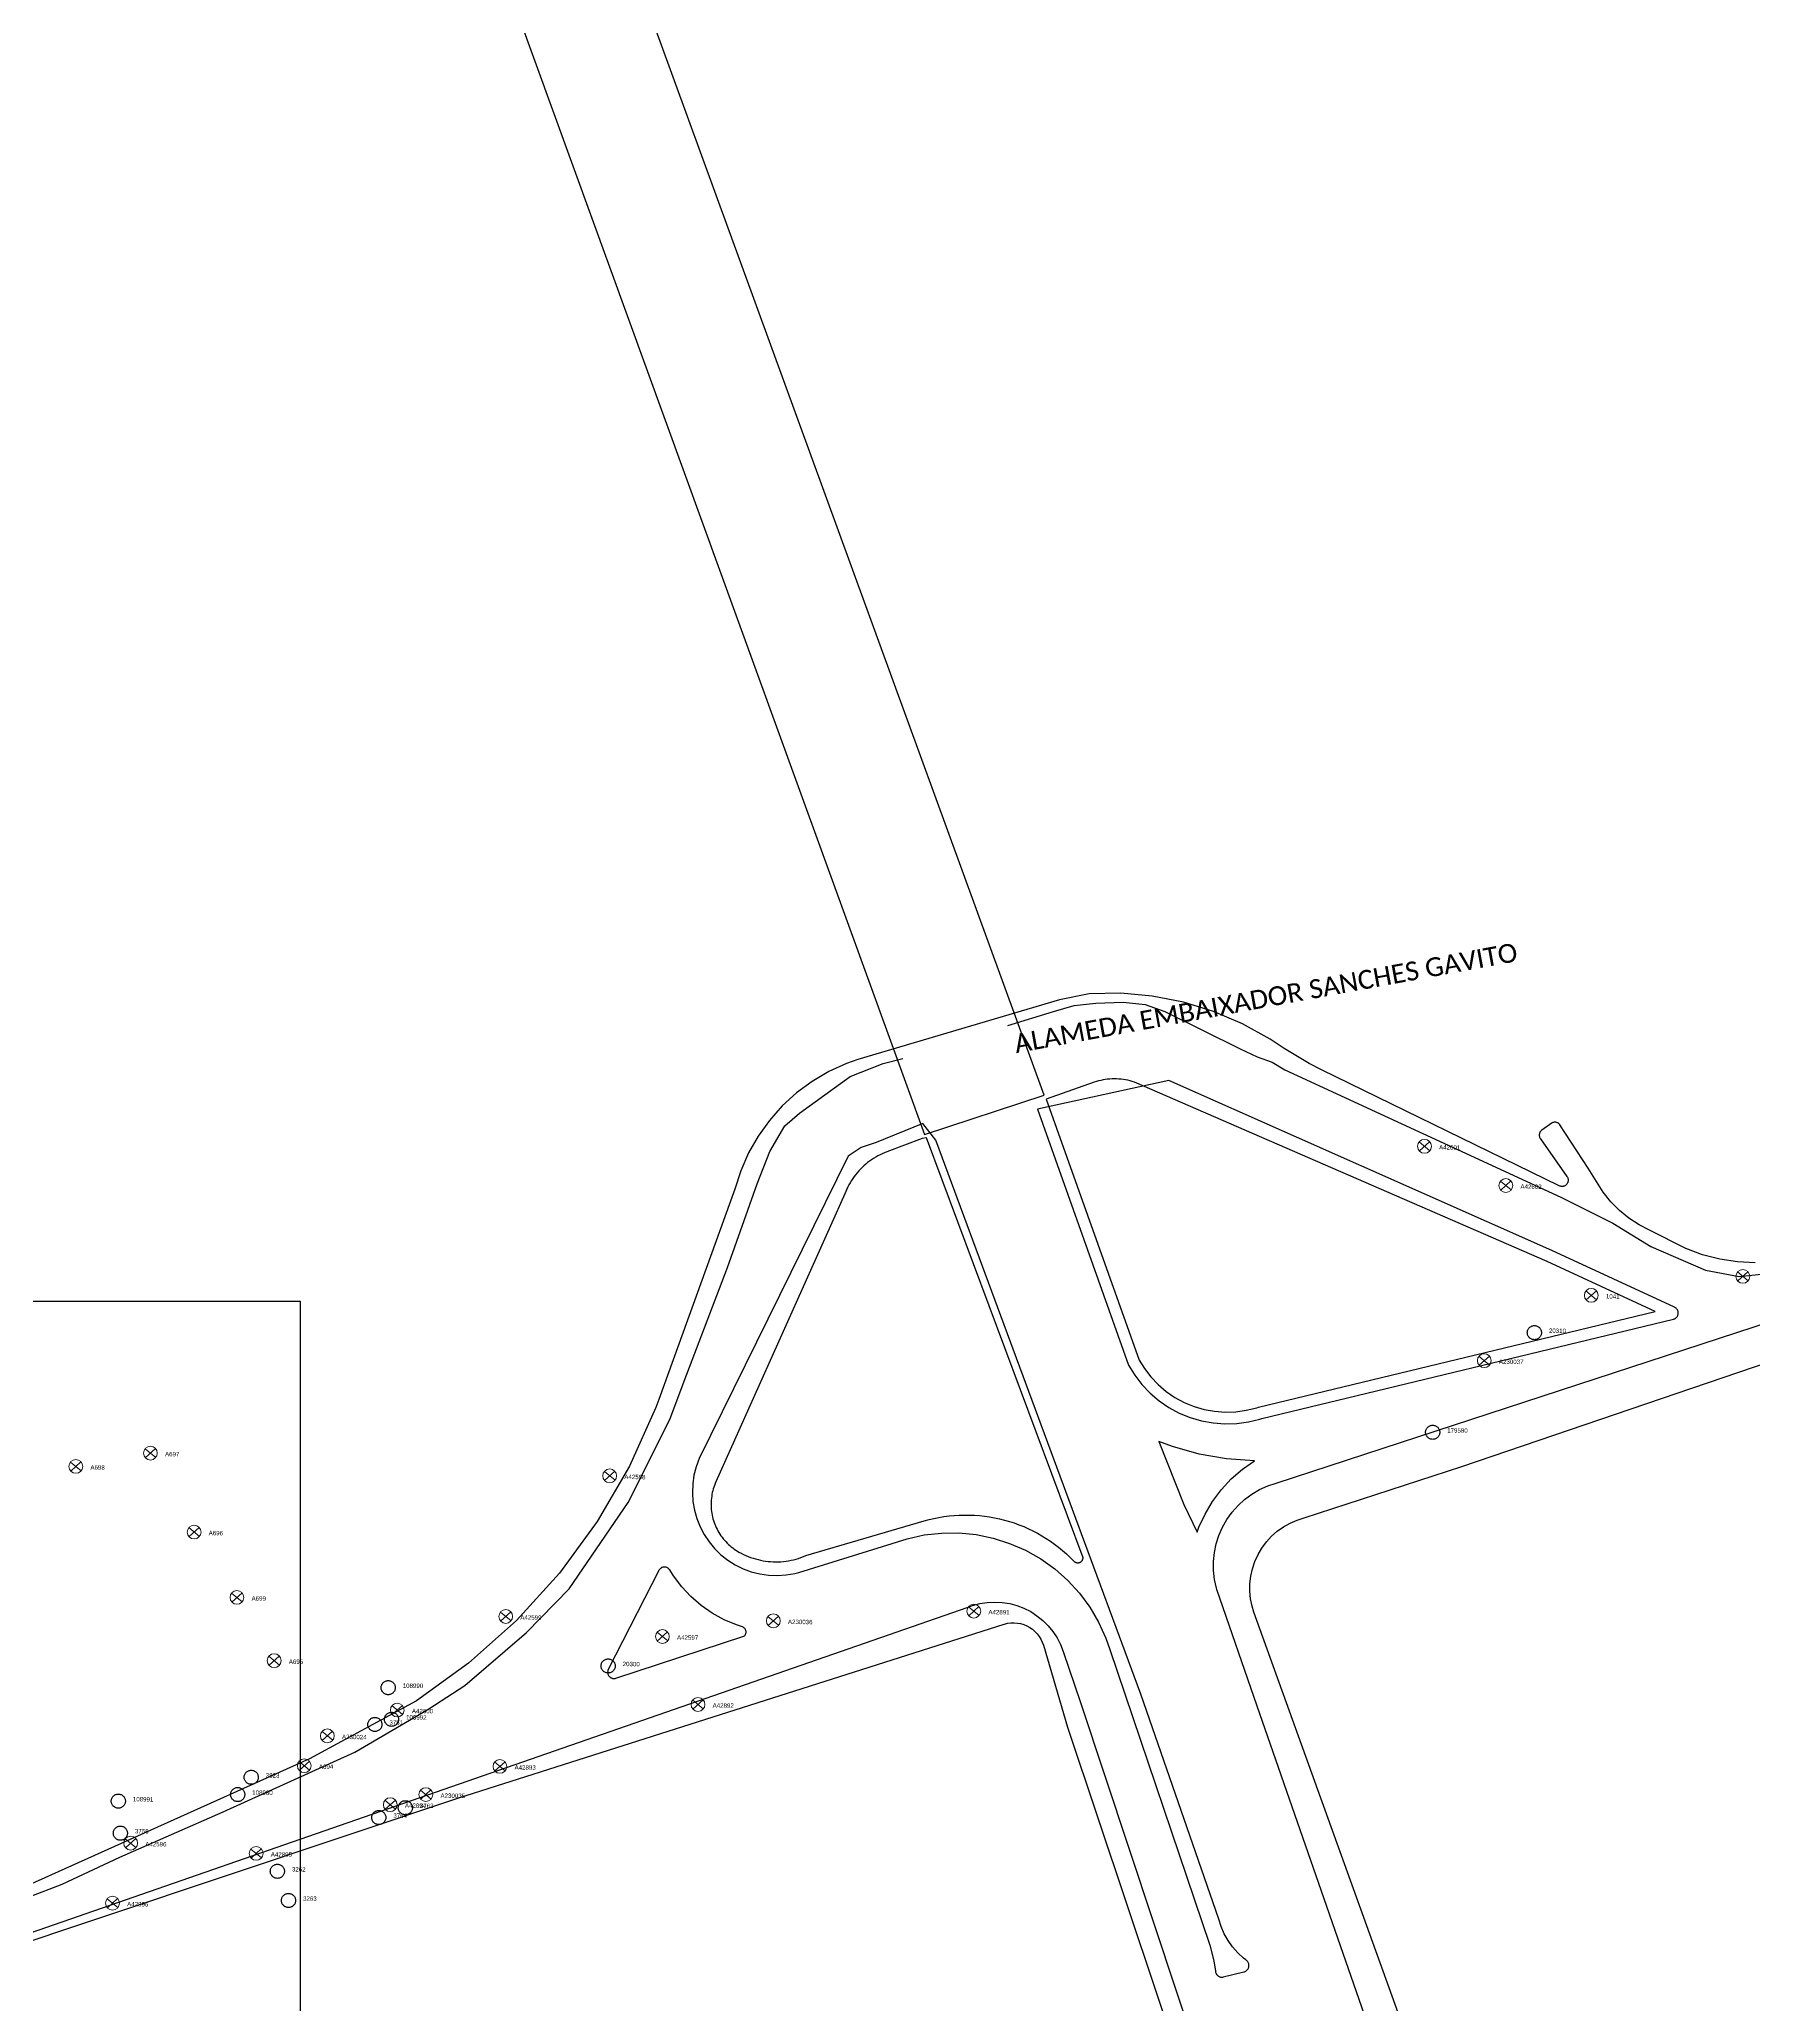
# Model space of a CAD drawing. Header units: millimetres. Extents: x 676447 to 689606, y 7455628 to 7463967.
# Drawn here: x 686593 to 686865.9, y 7460424.1 to 7460737.1 of the extents above; entities that cross this region are included whole.
import ezdxf

# ---------------------------------------------------------------- set-up
doc = ezdxf.new("R2010")
doc.units = ezdxf.units.MM
doc.header["$LTSCALE"] = 0.1
doc.header["$MEASUREMENT"] = 0
doc.linetypes.add('PHANTOM2', pattern=[1.25, 0.625, -0.125, 0.125, -0.125, 0.125, -0.125])
doc.layers.add('10.4-Postes', color=1, linetype='Continuous', lineweight=0)
for name, color, linetype in [('Caixas Subterrâneas', 5, 'Continuous'), ('LEGENDAS_INFRAESTRUTURAS', 7, 'Continuous'), ('MUB_MEIOFIO', 7, 'Continuous'), ('MUB_OBRA_ARTE', 7, 'Continuous'), ('MUB_QUADRAS', 7, 'Continuous'), ('MUB_SEGMENTO', 7, 'Continuous'), ('NOS_DE_INFRAESTRUTURA', 7, 'Continuous')]:
    doc.layers.add(name, color=color, linetype=linetype)
doc.styles.add('Legend', font='calibri.ttf')
doc.styles.get("Standard").update_dxf_attribs({"font": 'arial.ttf'})

# ---------------------------------------------------------------- blocks, each defined once
blk = doc.blocks.new('PTPT')
at = {"layer": '10.4-Postes', "color": 1, "linetype": 'PHANTOM2'}
for points in [[(-0.0000079, 0.0000104), (0.0000075, -0.000002)], [(0.000007, 0.0000109), (-0.0000074, -0.0000025)]]:
    blk.add_lwpolyline(points, dxfattribs=at)
at = {"layer": '10.4-Postes', "color": 1}
blk.add_circle((-0.0000002, 0.0000042), 0.00000987, dxfattribs=at)
blk = doc.blocks.new('MHMZ')
at = {"linetype": 'PHANTOM2'}
blk.add_circle((0, 0), 0.0000101, dxfattribs=at)

msp = doc.modelspace()

# ---------------------------------------------------------------- linework, layer by layer
at = {"linetype": 'Continuous'}
msp.add_lwpolyline([(686634.51, 7460009.2), (685960.65, 7460009.2), (685960.65, 7460536.13), (686634.51, 7460536.13)], close=True, dxfattribs=at)
at = {"layer": 'MUB_MEIOFIO', "linetype": 'Continuous'}
for points in [[(686747.16, 7460580.01), (686754.42, 7460582.28), (686757.72, 7460583.24), (686761.17, 7460583.6), (686765.5, 7460583.75), (686769.03, 7460583.38), (686772.18, 7460582.28), (686784.15, 7460576.34), (686786.86, 7460575.02), (686789.24, 7460574.18), (686791.25, 7460573), (686835.21, 7460552.7), (686843.48, 7460548.58), (686849.53, 7460544.87), (686858.22, 7460541.07), (686863.58, 7460540.09), (686873.17, 7460541.07)], [(686580.82, 7460437.25), (686596.63, 7460443.31), (686605.8, 7460447.61), (686622.25, 7460454.83), (686643.24, 7460464.33), (686654.98, 7460471.25), (686660.72, 7460474.94), (686670.54, 7460483.4), (686677.34, 7460490.34), (686686.71, 7460504.1), (686693.38, 7460517.28), (686695.65, 7460523.4), (686702.56, 7460541.48), (686707.28, 7460554.81), (686709.29, 7460559.99), (686711.67, 7460564.05), (686714.01, 7460566.06), (686722.08, 7460571.92), (686727.33, 7460574), (686730.46, 7460574.76)], [(686751.91, 7460566.69), (686766.37, 7460525.95), (686767.36, 7460524.35), (686768.51, 7460522.86), (686769.8, 7460521.5), (686771.24, 7460520.28), (686772.79, 7460519.22), (686774.45, 7460518.33), (686776.19, 7460517.61), (686777.99, 7460517.08), (686779.84, 7460516.75), (686781.72, 7460516.6), (686783.6, 7460516.66), (686785.46, 7460516.91), (686787.29, 7460517.35), (686787.6, 7460517.45), (686853.12, 7460533.28), (686853.22, 7460533.31), (686853.32, 7460533.35), (686853.41, 7460533.4), (686853.49, 7460533.46), (686853.57, 7460533.52), (686853.64, 7460533.6), (686853.71, 7460533.68), (686853.76, 7460533.77), (686853.81, 7460533.87), (686853.84, 7460533.97), (686853.87, 7460534.07), (686853.88, 7460534.17), (686853.88, 7460534.28), (686853.87, 7460534.38), (686853.86, 7460534.48), (686853.83, 7460534.58), (686853.79, 7460534.68), (686853.74, 7460534.77), (686853.68, 7460534.86), (686853.61, 7460534.94), (686853.53, 7460535.01), (686853.45, 7460535.07), (686853.36, 7460535.13), (686853.3, 7460535.16), (686833.76, 7460544.19), (686772.77, 7460571.28), (686751.91, 7460566.69)], [(686735.69, 7460561.76), (686733.62, 7460564.44), (686726.18, 7460561.42), (686723.83, 7460560.63), (686721.76, 7460559.24), (686698.03, 7460511.08), (686697.55, 7460509.77), (686697.2, 7460508.41), (686697, 7460507.03), (686696.95, 7460505.63), (686697.04, 7460504.24), (686697.27, 7460502.86), (686697.65, 7460501.52), (686698.17, 7460500.22), (686698.82, 7460498.98), (686699.6, 7460497.82), (686700.49, 7460496.74), (686701.49, 7460495.77), (686702.59, 7460494.9), (686703.77, 7460494.16), (686705.02, 7460493.54), (686706.33, 7460493.05), (686707.69, 7460492.71), (686709.07, 7460492.51), (686710.47, 7460492.45), (686711.86, 7460492.55), (686713.24, 7460492.78), (686713.87, 7460492.94), (686731.13, 7460498.31), (686733.83, 7460498.91), (686736.58, 7460499.22), (686739.35, 7460499.24), (686742.1, 7460498.97), (686744.81, 7460498.42), (686747.45, 7460497.58), (686749.98, 7460496.48), (686752.39, 7460495.11), (686754.64, 7460493.51), (686756.71, 7460491.67), (686758.57, 7460489.63), (686760.22, 7460487.41), (686761.62, 7460485.02), (686762.76, 7460482.5), (686763.36, 7460480.82), (686779.33, 7460433.62), (686779.96, 7460431.08), (686780.22, 7460429.47), (686780.23, 7460429.4), (686780.24, 7460429.3), (686780.27, 7460429.2), (686780.31, 7460429.1), (686780.35, 7460429), (686780.41, 7460428.92), (686780.47, 7460428.83), (686780.55, 7460428.76), (686780.63, 7460428.69), (686780.72, 7460428.64), (686780.81, 7460428.59), (686780.91, 7460428.55), (686781.01, 7460428.52), (686781.11, 7460428.51), (686781.22, 7460428.5), (686781.32, 7460428.5), (686781.42, 7460428.52), (686781.46, 7460428.53), (686784.75, 7460429.34), (686784.85, 7460429.37), (686784.94, 7460429.41), (686785.03, 7460429.46), (686785.12, 7460429.52), (686785.2, 7460429.59), (686785.22, 7460429.61), (686785.27, 7460429.66), (686785.34, 7460429.74), (686785.4, 7460429.83), (686785.45, 7460429.92), (686785.49, 7460430.01), (686785.52, 7460430.11), (686785.54, 7460430.22), (686785.55, 7460430.32), (686785.55, 7460430.42), (686785.54, 7460430.53), (686785.52, 7460430.63), (686785.49, 7460430.73), (686785.44, 7460430.83), (686785.39, 7460430.92), (686785.33, 7460431), (686785.26, 7460431.08), (686785.18, 7460431.15), (686785.09, 7460431.21), (686785.04, 7460431.24), (686784.67, 7460431.53), (686783.76, 7460432.38), (686782.93, 7460433.32), (686782.21, 7460434.33), (686781.6, 7460435.42), (686781.11, 7460436.57), (686780.74, 7460437.76), (686768.31, 7460473.54), (686735.69, 7460561.76)], [(686832.59, 7460340.1), (686786.83, 7460471.63), (686780.44, 7460490.23), (686780.38, 7460490.45), (686780.07, 7460491.84), (686779.91, 7460493.26), (686779.9, 7460494.68), (686780.04, 7460496.1), (686780.33, 7460497.49), (686780.76, 7460498.85), (686781.33, 7460500.15), (686782.03, 7460501.39), (686782.86, 7460502.55), (686783.81, 7460503.61), (686784.86, 7460504.57), (686786.01, 7460505.41), (686787.23, 7460506.13), (686788.53, 7460506.72), (686789.88, 7460507.17), (686897.12, 7460542.27)], [(686786.41, 7460510.74), (686781.99, 7460511.03), (686777.62, 7460511.79), (686773.35, 7460512.99), (686771.18, 7460513.8), (686775.16, 7460503.76), (686777.29, 7460499.37), (686777.58, 7460500.13), (686778.56, 7460502.25), (686779.75, 7460504.26), (686781.15, 7460506.13), (686782.74, 7460507.85), (686784.5, 7460509.39), (686786.41, 7460510.74)], [(686705.15, 7460482.8), (686705.22, 7460482.85), (686705.28, 7460482.91), (686705.33, 7460482.98), (686705.38, 7460483.05), (686705.42, 7460483.13), (686705.45, 7460483.21), (686705.48, 7460483.29), (686705.49, 7460483.38), (686705.5, 7460483.47), (686705.49, 7460483.55), (686705.48, 7460483.64), (686705.46, 7460483.72), (686705.43, 7460483.8), (686705.39, 7460483.88), (686705.34, 7460483.95), (686705.29, 7460484.02), (686705.23, 7460484.08), (686705.16, 7460484.14), (686705.09, 7460484.19), (686705.01, 7460484.23), (686704.93, 7460484.26), (686703.97, 7460484.58), (686701.99, 7460485.42), (686700.11, 7460486.46), (686698.34, 7460487.69), (686696.72, 7460489.09), (686695.25, 7460490.66), (686693.95, 7460492.38), (686693.35, 7460493.34), (686693.34, 7460493.36), (686693.28, 7460493.44), (686693.21, 7460493.52), (686693.13, 7460493.59), (686693.05, 7460493.65), (686692.96, 7460493.71), (686692.86, 7460493.75), (686692.76, 7460493.78), (686692.66, 7460493.8), (686692.56, 7460493.81), (686692.45, 7460493.81), (686692.35, 7460493.8), (686692.25, 7460493.78), (686692.15, 7460493.75), (686692.05, 7460493.71), (686691.96, 7460493.65), (686691.88, 7460493.59), (686691.8, 7460493.52), (686691.73, 7460493.44), (686691.67, 7460493.36), (686691.61, 7460493.27), (686683.57, 7460477.51), (686683.55, 7460477.46), (686683.51, 7460477.36), (686683.49, 7460477.26), (686683.47, 7460477.16), (686683.46, 7460477.05), (686683.47, 7460476.95), (686683.49, 7460476.85), (686683.51, 7460476.75), (686683.55, 7460476.65), (686683.6, 7460476.55), (686683.66, 7460476.47), (686683.72, 7460476.39), (686683.8, 7460476.31), (686683.88, 7460476.25), (686683.97, 7460476.19), (686684.06, 7460476.14), (686684.16, 7460476.11), (686684.26, 7460476.08), (686684.36, 7460476.06), (686684.47, 7460476.06), (686684.57, 7460476.06), (686684.68, 7460476.08), (686684.78, 7460476.11), (686705.15, 7460482.8)], [(686538.37, 7460417.08), (686740.83, 7460487.41), (686741.55, 7460487.67), (686742.7, 7460487.98), (686743.89, 7460488.17), (686745.08, 7460488.23), (686746.28, 7460488.17), (686747.46, 7460487.98), (686748.61, 7460487.68), (686749.73, 7460487.25), (686750.8, 7460486.7), (686751.8, 7460486.05), (686752.73, 7460485.3), (686753.58, 7460484.46), (686754.33, 7460483.53), (686754.99, 7460482.52), (686755.53, 7460481.46), (686755.96, 7460480.34), (686758.74, 7460472.23), (686808.88, 7460321.07)]]:
    msp.add_lwpolyline(points, dxfattribs=at)
at = {"layer": 'MUB_OBRA_ARTE', "linetype": 'Continuous'}
for points in [[(686752.93, 7460568.92), (686678.75, 7460772.62), (686660.22, 7460765.8), (686733.91, 7460562.7), (686752.93, 7460568.92)], [(686753.28, 7460568.33), (686768.07, 7460526.77), (686768.9, 7460525.42), (686769.94, 7460524.08), (686771.09, 7460522.86), (686772.38, 7460521.77), (686773.76, 7460520.82), (686775.25, 7460520.03), (686776.81, 7460519.38), (686778.42, 7460518.91), (686780.08, 7460518.61), (686781.76, 7460518.48), (686783.44, 7460518.53), (686785.12, 7460518.76), (686786.78, 7460519.16), (686787.09, 7460519.26), (686850.23, 7460534.51), (686832.99, 7460542.48), (686767.33, 7460571.03), (686766.98, 7460571.14), (686766.63, 7460571.23), (686766.28, 7460571.31), (686765.92, 7460571.38), (686765.56, 7460571.43), (686765.2, 7460571.47), (686764.84, 7460571.51), (686764.48, 7460571.52), (686764.12, 7460571.53), (686763.76, 7460571.52), (686763.4, 7460571.5), (686763.04, 7460571.47), (686762.68, 7460571.43), (686762.32, 7460571.37), (686761.96, 7460571.3), (686761.61, 7460571.22), (686761.26, 7460571.13), (686760.91, 7460571.02), (686753.28, 7460568.33)], [(686733.55, 7460562.03), (686727.89, 7460559.9), (686727.53, 7460559.76), (686727.17, 7460559.61), (686726.82, 7460559.44), (686726.47, 7460559.26), (686726.14, 7460559.07), (686725.8, 7460558.87), (686725.48, 7460558.66), (686725.16, 7460558.43), (686724.85, 7460558.2), (686724.55, 7460557.95), (686724.26, 7460557.7), (686723.98, 7460557.43), (686723.7, 7460557.16), (686723.44, 7460556.88), (686723.18, 7460556.58), (686722.94, 7460556.28), (686722.7, 7460555.97), (686722.48, 7460555.66), (686722.26, 7460555.33), (686722.06, 7460555), (686721.87, 7460554.66), (686721.69, 7460554.32), (686721.53, 7460553.97), (686721.37, 7460553.61), (686721.23, 7460553.25), (686700.69, 7460507.37), (686700.57, 7460507.09), (686700.46, 7460506.81), (686700.36, 7460506.53), (686700.27, 7460506.24), (686700.19, 7460505.95), (686700.12, 7460505.66), (686700.06, 7460505.36), (686700.02, 7460505.07), (686699.98, 7460504.77), (686699.95, 7460504.47), (686699.93, 7460504.17), (686699.92, 7460503.87), (686699.93, 7460503.57), (686699.94, 7460503.27), (686699.96, 7460502.97), (686700, 7460502.67), (686700.04, 7460502.37), (686700.09, 7460502.08), (686700.16, 7460501.78), (686700.23, 7460501.49), (686700.32, 7460501.2), (686700.41, 7460500.92), (686700.51, 7460500.64), (686700.63, 7460500.36), (686700.75, 7460500.08), (686700.88, 7460499.82), (686701.02, 7460499.55), (686701.17, 7460499.29), (686701.33, 7460499.03), (686701.5, 7460498.79), (686701.68, 7460498.54), (686701.86, 7460498.31), (686702.05, 7460498.07), (686702.25, 7460497.85), (686702.46, 7460497.63), (686702.68, 7460497.42), (686702.9, 7460497.22), (686703.13, 7460497.03), (686703.37, 7460496.84), (686703.61, 7460496.66), (686703.86, 7460496.49), (686704.11, 7460496.33), (686704.37, 7460496.18), (686704.73, 7460495.99), (686705.09, 7460495.8), (686705.47, 7460495.64), (686705.84, 7460495.48), (686706.22, 7460495.33), (686706.61, 7460495.2), (686707, 7460495.09), (686707.4, 7460494.98), (686707.8, 7460494.89), (686708.2, 7460494.81), (686708.6, 7460494.75), (686709, 7460494.7), (686709.41, 7460494.67), (686709.82, 7460494.64), (686710.23, 7460494.64), (686710.64, 7460494.64), (686711.04, 7460494.66), (686711.45, 7460494.7), (686711.86, 7460494.74), (686712.26, 7460494.81), (686712.66, 7460494.88), (686713.06, 7460494.97), (686713.46, 7460495.07), (686713.85, 7460495.19), (686714.23, 7460495.32), (686714.62, 7460495.46), (686714.99, 7460495.62), (686733.84, 7460501.14), (686734.62, 7460501.35), (686735.41, 7460501.54), (686736.2, 7460501.7), (686737, 7460501.83), (686737.8, 7460501.94), (686738.61, 7460502.02), (686739.41, 7460502.07), (686740.22, 7460502.09), (686741.03, 7460502.09), (686741.84, 7460502.06), (686742.65, 7460502), (686743.45, 7460501.91), (686744.26, 7460501.8), (686745.05, 7460501.65), (686745.84, 7460501.48), (686746.63, 7460501.29), (686747.41, 7460501.07), (686748.18, 7460500.82), (686748.94, 7460500.54), (686749.69, 7460500.24), (686750.43, 7460499.91), (686751.16, 7460499.56), (686751.88, 7460499.18), (686752.58, 7460498.78), (686753.27, 7460498.36), (686753.95, 7460497.91), (686754.61, 7460497.44), (686755.25, 7460496.95), (686755.87, 7460496.43), (686756.48, 7460495.9), (686757.07, 7460495.34), (686757.64, 7460494.77), (686757.66, 7460494.74), (686757.68, 7460494.72), (686757.7, 7460494.7), (686757.73, 7460494.68), (686757.75, 7460494.66), (686757.78, 7460494.65), (686757.8, 7460494.63), (686757.83, 7460494.61), (686757.86, 7460494.6), (686757.89, 7460494.58), (686757.91, 7460494.57), (686757.94, 7460494.56), (686757.97, 7460494.55), (686758, 7460494.54), (686758.03, 7460494.53), (686758.06, 7460494.52), (686758.09, 7460494.51), (686758.12, 7460494.51), (686758.15, 7460494.5), (686758.18, 7460494.5), (686758.21, 7460494.49), (686758.24, 7460494.49), (686758.27, 7460494.49), (686758.3, 7460494.49), (686758.33, 7460494.49), (686758.37, 7460494.49), (686758.4, 7460494.5), (686758.43, 7460494.5), (686758.46, 7460494.51), (686758.49, 7460494.51), (686758.52, 7460494.52), (686758.55, 7460494.53), (686758.58, 7460494.54), (686758.61, 7460494.55), (686758.63, 7460494.56), (686758.66, 7460494.58), (686758.69, 7460494.59), (686758.72, 7460494.6), (686758.74, 7460494.62), (686758.77, 7460494.64), (686758.8, 7460494.65), (686758.82, 7460494.67), (686758.84, 7460494.69), (686758.87, 7460494.71), (686758.89, 7460494.73), (686758.91, 7460494.75), (686758.93, 7460494.78), (686758.95, 7460494.8), (686758.97, 7460494.82), (686758.99, 7460494.85), (686759.01, 7460494.87), (686759.03, 7460494.9), (686759.05, 7460494.92), (686759.06, 7460494.95), (686759.07, 7460494.98), (686759.09, 7460495.01), (686759.1, 7460495.04), (686759.11, 7460495.06), (686759.12, 7460495.09), (686759.13, 7460495.12), (686759.14, 7460495.15), (686759.15, 7460495.18), (686759.15, 7460495.21), (686759.16, 7460495.24), (686759.16, 7460495.27), (686734.22, 7460562.14), (686733.55, 7460562.03)]]:
    msp.add_lwpolyline(points, dxfattribs=at)
at = {"layer": 'MUB_QUADRAS', "linetype": 'Continuous'}
for points in [[(686866.13, 7460542.26), (686863.29, 7460542.39), (686860.49, 7460542.81), (686857.74, 7460543.52), (686855.09, 7460544.52), (686849.28, 7460547.43), (686847.66, 7460548.27), (686846.03, 7460549.34), (686844.52, 7460550.58), (686843.16, 7460551.96), (686841.94, 7460553.48), (686839.53, 7460557.3), (686835.05, 7460564.23), (686835.04, 7460564.25), (686834.97, 7460564.33), (686834.89, 7460564.4), (686834.81, 7460564.46), (686834.72, 7460564.52), (686834.62, 7460564.56), (686834.53, 7460564.6), (686834.42, 7460564.62), (686834.32, 7460564.63), (686834.22, 7460564.63), (686834.11, 7460564.62), (686834.01, 7460564.61), (686833.91, 7460564.57), (686833.81, 7460564.53), (686832.14, 7460563.37), (686832.07, 7460563.3), (686831.99, 7460563.22), (686831.93, 7460563.14), (686831.87, 7460563.05), (686831.83, 7460562.96), (686831.81, 7460562.91), (686831.79, 7460562.86), (686831.77, 7460562.76), (686831.76, 7460562.65), (686831.75, 7460562.55), (686831.76, 7460562.45), (686831.78, 7460562.34), (686831.81, 7460562.24), (686831.85, 7460562.15), (686831.9, 7460562.05), (686831.96, 7460561.97), (686836.16, 7460556.01), (686836.19, 7460555.96), (686836.25, 7460555.87), (686836.29, 7460555.77), (686836.33, 7460555.68), (686836.35, 7460555.57), (686836.36, 7460555.47), (686836.36, 7460555.37), (686836.35, 7460555.26), (686836.33, 7460555.16), (686836.3, 7460555.06), (686836.26, 7460554.96), (686836.21, 7460554.87), (686836.15, 7460554.78), (686836.08, 7460554.71), (686836.01, 7460554.63), (686835.92, 7460554.57), (686835.83, 7460554.52), (686835.74, 7460554.47), (686835.64, 7460554.44), (686835.54, 7460554.42), (686835.43, 7460554.4), (686835.33, 7460554.4), (686835.22, 7460554.41), (686835.12, 7460554.43), (686835.02, 7460554.46), (686834.93, 7460554.5), (686797.11, 7460572.96), (686795.11, 7460573.97), (686791.16, 7460576.36), (686788.92, 7460577.86), (686784.53, 7460580.3), (686779.9, 7460582.27), (686775.1, 7460583.75), (686770.16, 7460584.71), (686765.16, 7460585.16), (686760.13, 7460585.08), (686755.4, 7460584.12), (686723.29, 7460574.6), (686721.5, 7460573.97), (686718.69, 7460572.7), (686716.03, 7460571.14), (686713.54, 7460569.31), (686711.26, 7460567.23), (686709.21, 7460564.93), (686707.41, 7460562.42), (686705.88, 7460559.74), (686704.65, 7460556.92), (686703.71, 7460553.98), (686691.62, 7460520.49), (686691.12, 7460519.19), (686686.94, 7460509.88), (686681.81, 7460501.07), (686675.79, 7460492.84), (686668.94, 7460485.28), (686661.33, 7460478.49), (686653.06, 7460472.52), (686635.98, 7460463.27), (686590.22, 7460442.68)], [(686786.33, 7460486.64), (686786.05, 7460487.55), (686785.81, 7460488.73), (686785.7, 7460489.94), (686785.71, 7460491.15), (686785.84, 7460492.36), (686786.11, 7460493.54), (686786.49, 7460494.69), (686786.99, 7460495.79), (686787.61, 7460496.83), (686788.33, 7460497.81), (686789.15, 7460498.7), (686790.05, 7460499.5), (686791.04, 7460500.21), (686792.09, 7460500.8), (686793.2, 7460501.29), (686794.36, 7460501.65), (686819.45, 7460509.79), (686993.15, 7460569.02)], [(686836.04, 7460348.59), (686786.33, 7460486.64)], [(686585.28, 7460432.17), (686659.75, 7460457.04), (686746.56, 7460484.71), (686746.61, 7460484.73), (686747.12, 7460484.85), (686747.64, 7460484.92), (686748.16, 7460484.93), (686748.68, 7460484.89), (686749.2, 7460484.79), (686749.7, 7460484.64), (686750.18, 7460484.44), (686750.64, 7460484.19), (686751.08, 7460483.9), (686751.47, 7460483.56), (686751.83, 7460483.18), (686752.15, 7460482.76), (686752.43, 7460482.32), (686752.65, 7460481.84), (686752.83, 7460481.35), (686756.68, 7460468.33), (686799.3, 7460340.79)]]:
    msp.add_lwpolyline(points, dxfattribs=at)

# ---------------------------------------------------------------- block references
at = {"layer": 'Caixas Subterrâneas', "color": 40}
for p, xscale, yscale, zscale, rotation in [((686830.98, 7460531.13), 111319.4907932736, 111319.4907932736, 111319.4907932736, 359.2891771945492), ((686814.79, 7460515.26), 111319.4907932736, 111319.4907932736, 111319.4907932736, 359.2892338151246), ((686683.54, 7460478.06), 111319.4907932736, 111319.4907932736, 111319.4907932736, 359.2897212746495), ((686648.53, 7460474.6), 111319.4907932736, 111319.4907932736, 111319.4907932736, 359.2898533032026), ((686649.06, 7460469.56), 111319.4907932735, 111319.4907932735, 111319.4907932735, 359.2898497136328), ((686646.41, 7460468.74), 111319.4907932735, 111319.4907932735, 111319.4907932735, 359.2898595385683), ((686626.73, 7460460.33), 111319.4907932736, 111319.4907932736, 111319.4907932736, 359.2899317521914), ((686624.57, 7460457.58), 111319.4907932736, 111319.4907932736, 111319.4907932736, 359.289939080616), ((686605.57, 7460456.53), 111319.4907932736, 111319.4907932736, 111319.4907932736, 359.2900110271081), ((686647.03, 7460453.92), 111319.4907932736, 111319.4907932736, 111319.4907932736, 359.2898525399549), ((686651.26, 7460455.48), 111319.4907932736, 111319.4907932736, 111319.4907932736, 359.2898369766904), ((686605.9, 7460451.43), 111319.4907932736, 111319.4907932736, 111319.4907932736, 359.2900081525457), ((686630.89, 7460445.36), 111319.4907932736, 111319.4907932736, 111319.4907932736, 359.2899112699979), ((686632.66, 7460440.71), 111319.4907932736, 111319.4907932736, 111319.4907932736, 359.2899030720283)]:
    msp.add_blockref('MHMZ', p, dxfattribs=dict(at, xscale=xscale, yscale=yscale, zscale=zscale, rotation=rotation))
at = {"layer": 'Caixas Subterrâneas', "color": 5, "xscale": 111319.4907932736, "yscale": 111319.4907932736, "zscale": 111319.4907932736}
for p, rotation in [((686830.98, 7460531.13), 359.2891771945492), ((686814.79, 7460515.26), 359.2892338151247)]:
    msp.add_blockref('MHMZ', p, dxfattribs=dict(at, rotation=rotation))
at = {"layer": 'NOS_DE_INFRAESTRUTURA', "color": 1}
for p, xscale, yscale, zscale, rotation in [((686813.5, 7460560.33), 111319.4907932736, 111319.4907932736, 111319.4907932736, 359.2892527763346), ((686813.5, 7460560.33), 111319.4907932736, 111319.4907932736, 111319.4907932736, 359.2892527763346), ((686826.45, 7460554.08), 111319.4907932735, 111319.4907932735, 111319.4907932735, 359.2892015994544), ((686826.45, 7460554.08), 111319.4907932735, 111319.4907932735, 111319.4907932735, 359.2892015994544), ((686864.18, 7460539.62), 111319.4907932736, 111319.4907932736, 111319.4907932736, 359.2890536063638), ((686864.18, 7460539.62), 111319.4907932736, 111319.4907932736, 111319.4907932736, 359.2890536063638), ((686840.05, 7460536.6), 111319.4907932736, 111319.4907932736, 111319.4907932736, 359.2891444303234), ((686840.05, 7460536.6), 111319.4907932736, 111319.4907932736, 111319.4907932736, 359.2891444303232), ((686823.02, 7460526.2), 111319.4907932736, 111319.4907932736, 111319.4907932736, 359.2892059232881), ((686823.02, 7460526.2), 111319.4907932736, 111319.4907932736, 111319.4907932736, 359.2892059232881), ((686598.82, 7460509.36), 111319.4907932736, 111319.4907932736, 111319.4907932736, 359.2900531070095), ((686610.69, 7460511.48), 111319.4907932735, 111319.4907932735, 111319.4907932735, 359.2900086631124), ((686683.8, 7460507.85), 111319.4907932735, 111319.4907932735, 111319.4907932735, 359.2897295596447), ((686617.65, 7460498.91), 111319.4907932736, 111319.4907932736, 111319.4907932736, 359.2899782923006), ((686624.47, 7460488.5), 111319.4907932736, 111319.4907932736, 111319.4907932736, 359.2899490954313), ((686667.25, 7460485.47), 111319.4907932735, 111319.4907932735, 111319.4907932735, 359.2897855070188), ((686709.85, 7460484.77), 111319.4907932736, 111319.4907932736, 111319.4907932736, 359.2896233026376), ((686709.85, 7460484.77), 111319.4907932736, 111319.4907932736, 111319.4907932736, 359.2896233026377), ((686741.76, 7460486.32), 111319.4907932735, 111319.4907932735, 111319.4907932735, 359.2895024756604), ((686741.76, 7460486.32), 111319.4907932735, 111319.4907932735, 111319.4907932735, 359.2895024756604), ((686692.19, 7460482.27), 111319.4907932736, 111319.4907932736, 111319.4907932736, 359.2896896659283), ((686630.4, 7460478.43), 111319.4907932736, 111319.4907932736, 111319.4907932736, 359.2899234072284), ((686649.99, 7460470.57), 111319.4907932736, 111319.4907932736, 111319.4907932736, 359.2898464845763), ((686697.86, 7460471.46), 111319.4907932735, 111319.4907932735, 111319.4907932735, 359.2896647603226), ((686638.86, 7460466.45), 111319.4907932736, 111319.4907932736, 111319.4907932736, 359.2898875176908), ((686635.19, 7460461.7), 111319.4907932736, 111319.4907932736, 111319.4907932736, 359.2898999817922), ((686666.33, 7460461.6), 111319.4907932735, 111319.4907932735, 111319.4907932735, 359.2897815626467), ((686654.54, 7460457.1), 111319.4907932736, 111319.4907932736, 111319.4907932736, 359.2898250040157), ((686648.88, 7460455.5), 111319.4907932736, 111319.4907932736, 111319.4907932736, 359.2898460003663), ((686607.55, 7460449.38), 111319.4907932736, 111319.4907932736, 111319.4907932736, 359.2900012476629), ((686627.53, 7460447.74), 111319.4907932735, 111319.4907932735, 111319.4907932735, 359.2899247923652), ((686604.66, 7460439.81), 111319.4907932736, 111319.4907932736, 111319.4907932736, 359.2900092802623)]:
    msp.add_blockref('PTPT', p, dxfattribs=dict(at, xscale=xscale, yscale=yscale, zscale=zscale, rotation=rotation))

# ---------------------------------------------------------------- texts
at = {"layer": 'LEGENDAS_INFRAESTRUTURAS', "color": 1}
for s, rotation, p in [('A42601', 359.2892, (686815.81, 7460560.3)), ('A42601', 359.2892, (686815.81, 7460560.3)), ('A42602', 359.2892, (686828.76, 7460554.05)), ('A42602', 359.2892, (686828.76, 7460554.05)), ('1041', 359.2891, (686842.36, 7460536.57)), ('1041', 359.2891, (686842.36, 7460536.57)), ('A230037', 359.2892, (686825.33, 7460526.17)), ('A230037', 359.2892, (686825.33, 7460526.17)), ('A697', 359.29, (686613, 7460511.45)), ('A698', 359.29, (686601.13, 7460509.33)), ('A42598', 359.2897, (686686.11, 7460507.82)), ('A696', 359.29, (686619.95, 7460498.88)), ('A699', 359.2899, (686626.78, 7460488.47)), ('A42599', 359.2898, (686669.56, 7460485.44)), ('A42891', 359.2895, (686744.07, 7460486.29)), ('A42891', 359.2895, (686744.07, 7460486.29)), ('A42597', 359.2897, (686694.5, 7460482.25)), ('A230036', 359.2896, (686712.16, 7460484.74)), ('A230036', 359.2896, (686712.16, 7460484.74)), ('A695', 359.2899, (686632.71, 7460478.4)), ('A42600', 359.2898, (686652.3, 7460470.54)), ('A42892', 359.2897, (686700.17, 7460471.43)), ('A230024', 359.2899, (686641.17, 7460466.42)), ('A694', 359.2899, (686637.5, 7460461.67)), ('A42893', 359.2898, (686668.64, 7460461.57)), ('A230035', 359.2898, (686656.85, 7460457.07)), ('A42894', 359.2898, (686651.19, 7460455.48)), ('A42596', 359.29, (686609.86, 7460449.35)), ('A42895', 359.2899, (686629.84, 7460447.71)), ('A42896', 359.29, (686606.97, 7460439.79))]:
    msp.add_text(s, height=0.7, rotation=rotation, dxfattribs=at).set_placement(p)
at = {"layer": 'LEGENDAS_INFRAESTRUTURAS', "color": 5}
for s, rotation, p in [('20310', 359.2892, (686833.29, 7460531.1)), ('20310', 359.2892, (686833.29, 7460531.1)), ('179580', 359.2892, (686817.1, 7460515.23)), ('179580', 359.2892, (686817.1, 7460515.23)), ('20300', 359.2897, (686685.85, 7460478.03)), ('108990', 359.2898, (686650.84, 7460474.57)), ('108992', 359.2898, (686651.37, 7460469.54)), ('3751', 359.2899, (686648.72, 7460468.71)), ('3823', 359.2899, (686629.04, 7460460.3)), ('108980', 359.2899, (686626.88, 7460457.55)), ('108991', 359.29, (686607.88, 7460456.5)), ('3764', 359.2898, (686649.34, 7460453.89)), ('3763', 359.2898, (686653.57, 7460455.45)), ('3756', 359.29, (686608.21, 7460451.4)), ('3262', 359.2899, (686633.2, 7460445.33)), ('3263', 359.2899, (686634.97, 7460440.68))]:
    msp.add_text(s, height=0.7, rotation=rotation, dxfattribs=at).set_placement(p)
at = {"layer": 'MUB_SEGMENTO', "color": 253, "style": 'Legend'}
msp.add_text('ALAMEDA EMBAIXADOR SANCHES GAVITO', height=3, rotation=10.4027, dxfattribs=at).set_placement((686748.49, 7460575.62))

doc.saveas('drawing.dxf')
